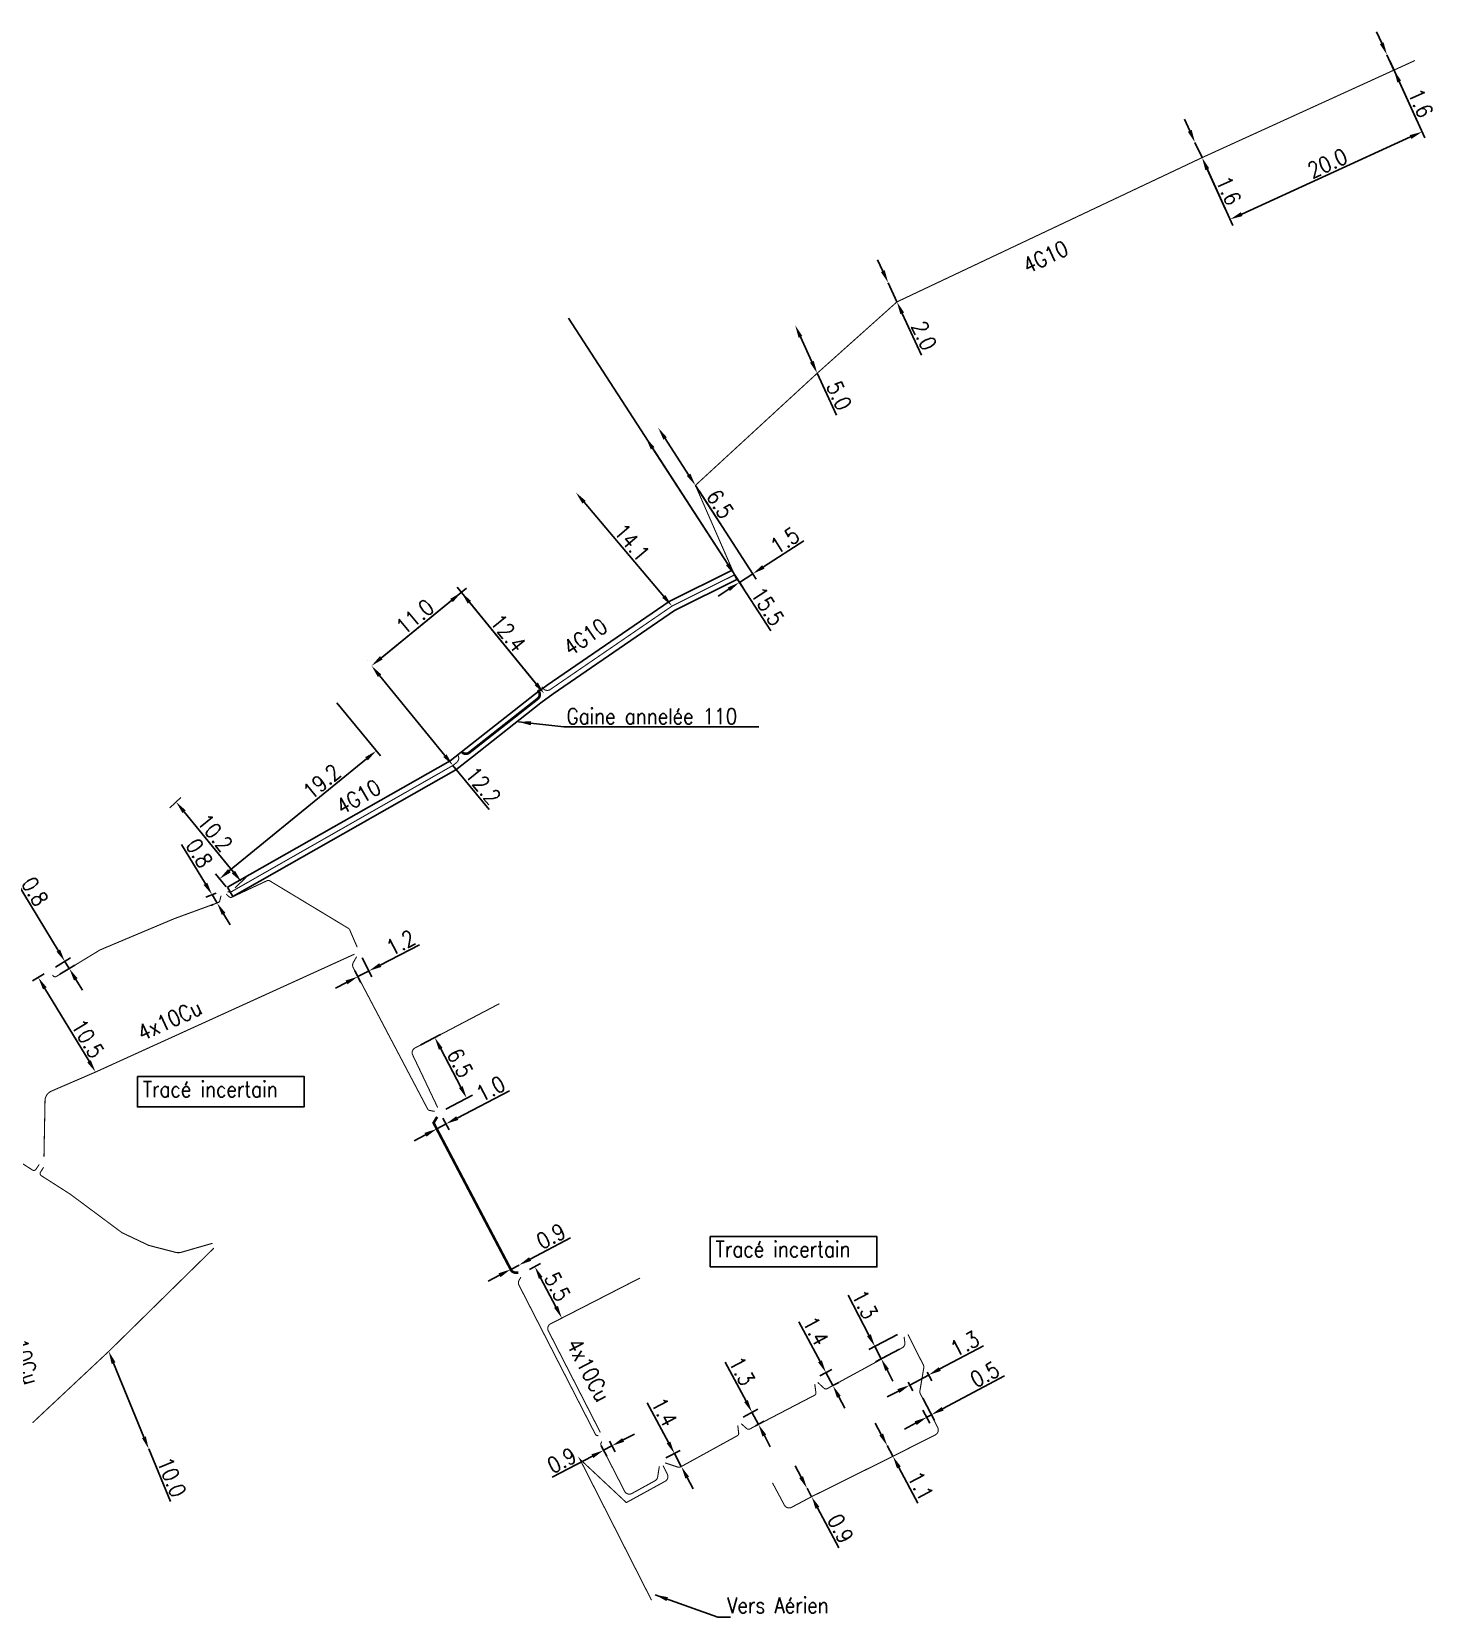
# Model space of a CAD drawing. Header units: millimetres. Extents: x 151012 to 151930, y 112069 to 113000.
# Drawn here: x 151676.7 to 151809.9, y 112312.1 to 112462.4 of the extents above; entities that cross this region are included whole.
import ezdxf

# ---------------------------------------------------------------- set-up
doc = ezdxf.new("R2010")
doc.units = ezdxf.units.MM
doc.header["$PDMODE"] = 34
doc.linetypes.add('E_ST_Cu', pattern=[2000, 1000, 1000])
doc.layers.get('Defpoints').update_dxf_attribs({"linetype": 'CONTINUOUS'})
doc.layers.add('E_100', color=3, linetype='CONTINUOUS')
doc.layers.add('E_400', color=7, linetype='CONTINUOUS')
doc.styles.get("Standard").update_dxf_attribs({"font": 'romans.shx', "width": 0.85})
doc.dimstyles.get("Standard").update_dxf_attribs({"dimtxt": 1.5, "dimasz": 1.2, "dimexe": 0.625, "dimexo": 0.625, "dimgap": 0.25, "dimtad": 1, "dimdec": 1, "dimzin": 0, "dimdsep": 46, "dimtxsty": 'Standard', "dimcen": -0.5, "dimadec": 0, "dimazin": 0, "dimtfac": 1, "dimtdec": 1, "dimtmove": 0, "dimatfit": 3, "dimfxl": 0, "dimtolj": 1, "dimtzin": 0, "dimarcsym": 0})

# ---------------------------------------------------------------- blocks, each defined once
blk = doc.blocks.new('*D23')
at = {"layer": 'Defpoints', "color": 0, "linetype": 'Continuous', "transparency": 16777216}
for p in [(151684.02, 112337.27), (151684.02, 112337.27), (151687.81, 112328.02)]:
    blk.add_point(p, dxfattribs=at)
at = {"layer": 'E_100', "color": 0, "linetype": 'Continuous', "lineweight": -2, "transparency": 16777216}
for p, q in [((151684.47, 112336.16), (151687.35, 112329.13)), ((151687.81, 112328.02), (151689.86, 112323.02))]:
    blk.add_line(p, q, dxfattribs=at)
at = {"layer": 'E_100', "color": 0, "linetype": 'Continuous', "transparency": 16777216}
for points in [[(151684.66, 112336.24), (151684.29, 112336.08), (151684.02, 112337.27)], [(151687.54, 112329.2), (151687.17, 112329.05), (151687.81, 112328.02)]]:
    blk.add_solid(points, dxfattribs=at)
at = {"layer": 'E_100', "color": 0, "linetype": 'Continuous', "transparency": 16777216, "insert": (151689.99, 112325.34), "char_height": 1.5, "attachment_point": 5, "rotation": 292.2836}
blk.add_mtext('\\A1;10.0', dxfattribs=at)
blk = doc.blocks.new('*D27')
at = {"layer": 'Defpoints', "color": 0, "linetype": 'Continuous', "transparency": 16777216}
for p in [(151678.43, 112373.39), (151680.28, 112373.57), (151678.85, 112372.7)]:
    blk.add_point(p, dxfattribs=at)
at = {"layer": 'E_100', "color": 0, "linetype": 'Continuous', "lineweight": -2, "transparency": 16777216}
for p, q in [((151679.24, 112375.28), (151675.34, 112381.71)), ((151678.97, 112373.71), (151680.4, 112374.58)), ((151679.38, 112373.03), (151680.81, 112373.89)), ((151680.28, 112373.57), (151679.86, 112374.25)), ((151680.9, 112372.54), (151681.52, 112371.52))]:
    blk.add_line(p, q, dxfattribs=at)
at = {"layer": 'E_100', "color": 0, "linetype": 'Continuous', "transparency": 16777216}
for points in [[(151679.41, 112375.38), (151679.07, 112375.18), (151679.86, 112374.25)], [(151681.07, 112372.65), (151680.73, 112372.44), (151680.28, 112373.57)]]:
    blk.add_solid(points, dxfattribs=at)
at = {"layer": 'E_100', "color": 0, "linetype": 'Continuous', "transparency": 16777216, "insert": (151677.02, 112380.88), "char_height": 1.5, "attachment_point": 5, "rotation": 301.2055}
blk.add_mtext('\\A1;0.8', dxfattribs=at)
blk = doc.blocks.new('*D28')
at = {"layer": 'Defpoints', "color": 0, "linetype": 'Continuous', "transparency": 16777216}
for p in [(151694.79, 112380.98), (151694.29, 112379.79), (151694.51, 112379.87)]:
    blk.add_point(p, dxfattribs=at)
at = {"layer": 'E_100', "color": 0, "linetype": 'Continuous', "lineweight": -2, "transparency": 16777216}
for p, q in [((151693.18, 112381.62), (151690.92, 112385.35)), ((151694.2, 112380.74), (151693.22, 112380.36)), ((151694.29, 112379.79), (151693.81, 112380.59)), ((151693.92, 112379.64), (151693.7, 112379.55)), ((151694.91, 112378.76), (151695.54, 112377.73))]:
    blk.add_line(p, q, dxfattribs=at)
at = {"layer": 'E_100', "color": 0, "linetype": 'Continuous', "transparency": 16777216}
for points in [[(151693.36, 112381.72), (151693.01, 112381.51), (151693.81, 112380.59)], [(151695.08, 112378.86), (151694.74, 112378.66), (151694.29, 112379.79)]]:
    blk.add_solid(points, dxfattribs=at)
at = {"layer": 'E_100', "color": 0, "linetype": 'Continuous', "transparency": 16777216, "insert": (151692.6, 112384.52), "char_height": 1.5, "attachment_point": 5, "rotation": 301.2055}
blk.add_mtext('\\A1;0.8', dxfattribs=at)
blk = doc.blocks.new('*D29')
at = {"layer": 'Defpoints', "color": 0, "linetype": 'Continuous', "transparency": 16777216}
for p in [(151678.43, 112373.39), (151682.77, 112363.76), (151682.77, 112363.76)]:
    blk.add_point(p, dxfattribs=at)
at = {"layer": 'E_100', "color": 0, "linetype": 'Continuous', "lineweight": -2, "transparency": 16777216}
for p, q in [((151677.9, 112373.06), (151676.8, 112372.4)), ((151677.96, 112371.7), (151682.15, 112364.78))]:
    blk.add_line(p, q, dxfattribs=at)
at = {"layer": 'E_100', "color": 0, "linetype": 'Continuous', "transparency": 16777216}
for points in [[(151678.13, 112371.8), (151677.79, 112371.6), (151677.34, 112372.73)], [(151682.32, 112364.89), (151681.98, 112364.68), (151682.77, 112363.76)]]:
    blk.add_solid(points, dxfattribs=at)
at = {"layer": 'E_100', "color": 0, "linetype": 'Continuous', "transparency": 16777216, "insert": (151682.02, 112366.93), "char_height": 1.5, "attachment_point": 5, "rotation": 301.2055}
blk.add_mtext('\\A1;10.5', dxfattribs=at)
blk = doc.blocks.new('*D30')
at = {"layer": 'Defpoints', "color": 0, "linetype": 'Continuous', "transparency": 16777216}
for p in [(151707.76, 112375.15), (151707.06, 112373.91), (151707.63, 112372.81)]:
    blk.add_point(p, dxfattribs=at)
at = {"layer": 'E_100', "color": 0, "linetype": 'Continuous', "lineweight": -2, "transparency": 16777216}
for p, q in [((151708.05, 112374.59), (151708.97, 112372.8)), ((151709.75, 112373.9), (151713.48, 112375.82)), ((151707.35, 112373.35), (151707.92, 112372.25)), ((151707.63, 112372.81), (151708.69, 112373.35)), ((151706.56, 112372.26), (151705.5, 112371.71))]:
    blk.add_line(p, q, dxfattribs=at)
at = {"layer": 'E_100', "color": 0, "linetype": 'Continuous', "transparency": 16777216}
for points in [[(151709.66, 112374.08), (151709.85, 112373.73), (151708.69, 112373.35)], [(151706.47, 112372.44), (151706.65, 112372.08), (151707.63, 112372.81)]]:
    blk.add_solid(points, dxfattribs=at)
at = {"layer": 'E_100', "color": 0, "linetype": 'Continuous', "transparency": 16777216, "insert": (151711.69, 112376.03), "char_height": 1.5, "attachment_point": 5, "rotation": 27.2629}
blk.add_mtext('\\A1;1.2', dxfattribs=at)
blk = doc.blocks.new('*D31')
at = {"layer": 'Defpoints', "color": 0, "linetype": 'Continuous', "transparency": 16777216}
for p in [(151714.93, 112367.03), (151713.04, 112366.04), (151715.41, 112359.94)]:
    blk.add_point(p, dxfattribs=at)
at = {"layer": 'E_100', "color": 0, "linetype": 'Continuous', "lineweight": -2, "transparency": 16777216}
for p, q in [((151713.6, 112366.33), (151715.48, 112367.32)), ((151717.39, 112362.34), (151715.49, 112365.96)), ((151715.96, 112360.23), (151718.5, 112361.57))]:
    blk.add_line(p, q, dxfattribs=at)
at = {"layer": 'E_100', "color": 0, "linetype": 'Continuous', "transparency": 16777216}
for points in [[(151715.66, 112366.06), (151715.31, 112365.87), (151714.93, 112367.03)], [(151717.57, 112362.43), (151717.22, 112362.25), (151717.95, 112361.28)]]:
    blk.add_solid(points, dxfattribs=at)
at = {"layer": 'E_100', "color": 0, "linetype": 'Continuous', "transparency": 16777216, "insert": (151717.32, 112364.62), "char_height": 1.5, "attachment_point": 5, "rotation": 297.7475}
blk.add_mtext('\\A1;6.5', dxfattribs=at)
blk = doc.blocks.new('*D32')
at = {"layer": 'Defpoints', "color": 0, "linetype": 'Continuous', "transparency": 16777216}
for p in [(151714.52, 112359.49), (151715.41, 112359.94), (151715.11, 112358.37)]:
    blk.add_point(p, dxfattribs=at)
at = {"layer": 'E_100', "color": 0, "linetype": 'Continuous', "lineweight": -2, "transparency": 16777216}
for p, q in [((151717.05, 112359.39), (151722, 112361.99)), ((151714.81, 112358.94), (151715.4, 112357.82)), ((151715.11, 112358.37), (151715.99, 112358.84)), ((151715.7, 112359.39), (151716.28, 112358.28)), ((151714.05, 112357.81), (151712.98, 112357.25))]:
    blk.add_line(p, q, dxfattribs=at)
at = {"layer": 'E_100', "color": 0, "linetype": 'Continuous', "transparency": 16777216}
for points in [[(151716.96, 112359.57), (151717.15, 112359.22), (151715.99, 112358.84)], [(151713.95, 112357.99), (151714.14, 112357.63), (151715.11, 112358.37)]]:
    blk.add_solid(points, dxfattribs=at)
at = {"layer": 'E_100', "color": 0, "linetype": 'Continuous', "transparency": 16777216, "insert": (151720.21, 112362.18), "char_height": 1.5, "attachment_point": 5, "rotation": 27.7475}
blk.add_mtext('\\A1;1.0', dxfattribs=at)
blk = doc.blocks.new('*D33')
at = {"layer": 'Defpoints', "color": 0, "linetype": 'Continuous', "transparency": 16777216}
for p in [(151722.12, 112345.05), (151722.91, 112345.46), (151722.91, 112345.46)]:
    blk.add_point(p, dxfattribs=at)
at = {"layer": 'E_100', "color": 0, "linetype": 'Continuous', "lineweight": -2, "transparency": 16777216}
for p, q in [((151723.97, 112346.02), (151727.78, 112348.03)), ((151721.05, 112344.49), (151719.99, 112343.93)), ((151722.12, 112345.05), (151722.91, 112345.46))]:
    blk.add_line(p, q, dxfattribs=at)
at = {"layer": 'E_100', "color": 0, "linetype": 'Continuous', "transparency": 16777216}
for points in [[(151723.87, 112346.2), (151724.06, 112345.85), (151722.91, 112345.46)], [(151720.96, 112344.67), (151721.15, 112344.31), (151722.12, 112345.05)]]:
    blk.add_solid(points, dxfattribs=at)
at = {"layer": 'E_100', "color": 0, "linetype": 'Continuous', "transparency": 16777216, "insert": (151725.94, 112348.19), "char_height": 1.5, "attachment_point": 5, "rotation": 27.7475}
blk.add_mtext('\\A1;0.9', dxfattribs=at)
blk = doc.blocks.new('*D34')
at = {"layer": 'Defpoints', "color": 0, "linetype": 'Continuous', "transparency": 16777216}
for p in [(151723.34, 112344.74), (151726.97, 112340.43), (151726.97, 112340.43)]:
    blk.add_point(p, dxfattribs=at)
at = {"layer": 'E_100', "color": 0, "linetype": 'Continuous', "lineweight": -2, "transparency": 16777216}
for p, q in [((151723.89, 112345.03), (151724.96, 112345.59)), ((151724.96, 112344.24), (151726.41, 112341.49))]:
    blk.add_line(p, q, dxfattribs=at)
at = {"layer": 'E_100', "color": 0, "linetype": 'Continuous', "transparency": 16777216}
for points in [[(151725.14, 112344.33), (151724.79, 112344.15), (151724.41, 112345.3)], [(151726.59, 112341.59), (151726.23, 112341.4), (151726.97, 112340.43)]]:
    blk.add_solid(points, dxfattribs=at)
at = {"layer": 'E_100', "color": 0, "linetype": 'Continuous', "transparency": 16777216, "insert": (151726.54, 112343.4), "char_height": 1.5, "attachment_point": 5, "rotation": 297.7475}
blk.add_mtext('\\A1;5.5', dxfattribs=at)
blk = doc.blocks.new('*D35')
at = {"layer": 'Defpoints', "color": 0, "linetype": 'Continuous', "transparency": 16777216}
for p in [(151736.29, 112326.86), (151738.29, 112326.35), (151738.29, 112326.35)]:
    blk.add_point(p, dxfattribs=at)
at = {"layer": 'E_100', "color": 0, "linetype": 'Continuous', "lineweight": -2, "transparency": 16777216}
for p, q in [((151737.07, 112328.64), (151735.07, 112332.39)), ((151736.84, 112327.16), (151738.19, 112327.87)), ((151738.29, 112326.35), (151737.64, 112327.58)), ((151738.85, 112325.3), (151739.42, 112324.24))]:
    blk.add_line(p, q, dxfattribs=at)
at = {"layer": 'E_100', "color": 0, "linetype": 'Continuous', "transparency": 16777216}
for points in [[(151737.25, 112328.73), (151736.9, 112328.55), (151737.64, 112327.58)], [(151739.03, 112325.39), (151738.68, 112325.2), (151738.29, 112326.35)]]:
    blk.add_solid(points, dxfattribs=at)
at = {"layer": 'E_100', "color": 0, "linetype": 'Continuous', "transparency": 16777216, "insert": (151736.67, 112331.52), "char_height": 1.5, "attachment_point": 5, "rotation": 298.0489}
blk.add_mtext('\\A1;1.4', dxfattribs=at)
blk = doc.blocks.new('*D36')
at = {"layer": 'Defpoints', "color": 0, "linetype": 'Continuous', "transparency": 16777216}
for p in [(151743.58, 112330.75), (151744.78, 112329.91), (151745.6, 112330.35)]:
    blk.add_point(p, dxfattribs=at)
at = {"layer": 'E_100', "color": 0, "linetype": 'Continuous', "lineweight": -2, "transparency": 16777216}
for p, q in [((151744.43, 112332.56), (151742.46, 112336.25)), ((151744.14, 112331.04), (151745.54, 112331.79)), ((151745.6, 112330.35), (151744.99, 112331.5)), ((151745.33, 112330.2), (151746.16, 112330.64)), ((151746.17, 112329.29), (151746.73, 112328.23))]:
    blk.add_line(p, q, dxfattribs=at)
at = {"layer": 'E_100', "color": 0, "linetype": 'Continuous', "transparency": 16777216}
for points in [[(151744.6, 112332.65), (151744.25, 112332.46), (151744.99, 112331.5)], [(151746.34, 112329.38), (151745.99, 112329.19), (151745.6, 112330.35)]]:
    blk.add_solid(points, dxfattribs=at)
at = {"layer": 'E_100', "color": 0, "linetype": 'Continuous', "transparency": 16777216, "insert": (151744.04, 112335.41), "char_height": 1.5, "attachment_point": 5, "rotation": 298.0489}
blk.add_mtext('\\A1;1.3', dxfattribs=at)
blk = doc.blocks.new('*D37')
at = {"layer": 'Defpoints', "color": 0, "linetype": 'Continuous', "transparency": 16777216}
for p in [(151750.87, 112334.66), (151752.66, 112334.02), (151752.11, 112333.73)]:
    blk.add_point(p, dxfattribs=at)
at = {"layer": 'E_100', "color": 0, "linetype": 'Continuous', "lineweight": -2, "transparency": 16777216}
for p, q in [((151751.44, 112336.32), (151749.44, 112340.07)), ((151751.42, 112334.95), (151752.55, 112335.56)), ((151752.66, 112334.02), (151752, 112335.26)), ((151752.66, 112334.02), (151753.21, 112334.32)), ((151753.23, 112332.96), (151753.79, 112331.9))]:
    blk.add_line(p, q, dxfattribs=at)
at = {"layer": 'E_100', "color": 0, "linetype": 'Continuous', "transparency": 16777216}
for points in [[(151751.61, 112336.42), (151751.26, 112336.23), (151752, 112335.26)], [(151753.4, 112333.06), (151753.05, 112332.87), (151752.66, 112334.02)]]:
    blk.add_solid(points, dxfattribs=at)
at = {"layer": 'E_100', "color": 0, "linetype": 'Continuous', "transparency": 16777216, "insert": (151751.04, 112339.2), "char_height": 1.5, "attachment_point": 5, "rotation": 298.0489}
blk.add_mtext('\\A1;1.4', dxfattribs=at)
blk = doc.blocks.new('*D38')
at = {"layer": 'Defpoints', "color": 0, "linetype": 'Continuous', "transparency": 16777216}
for p in [(151759.34, 112339.14), (151759.52, 112337.76), (151757.24, 112336.57)]:
    blk.add_point(p, dxfattribs=at)
at = {"layer": 'E_100', "color": 0, "linetype": 'Continuous', "lineweight": -2, "transparency": 16777216}
for p, q in [((151756.08, 112338.8), (151754.11, 112342.59)), ((151758.79, 112338.86), (151756.08, 112337.44)), ((151757.24, 112336.57), (151756.64, 112337.73)), ((151758.97, 112337.47), (151756.69, 112336.28)), ((151757.8, 112335.51), (151758.35, 112334.45))]:
    blk.add_line(p, q, dxfattribs=at)
at = {"layer": 'E_100', "color": 0, "linetype": 'Continuous', "transparency": 16777216}
for points in [[(151756.26, 112338.89), (151755.9, 112338.71), (151756.64, 112337.73)], [(151757.97, 112335.6), (151757.62, 112335.42), (151757.24, 112336.57)]]:
    blk.add_solid(points, dxfattribs=at)
at = {"layer": 'E_100', "color": 0, "linetype": 'Continuous', "transparency": 16777216, "insert": (151755.68, 112341.72), "char_height": 1.5, "attachment_point": 5, "rotation": 297.5383}
blk.add_mtext('\\A1;1.3', dxfattribs=at)
blk = doc.blocks.new('*D39')
at = {"layer": 'Defpoints', "color": 0, "linetype": 'Continuous', "transparency": 16777216}
for p in [(151750.21, 112324.29), (151750.64, 112323.49), (151750.64, 112323.49)]:
    blk.add_point(p, dxfattribs=at)
at = {"layer": 'E_100', "color": 0, "linetype": 'Continuous', "lineweight": -2, "transparency": 16777216}
for p, q in [((151749.65, 112325.35), (151749.09, 112326.41)), ((151750.21, 112324.29), (151750.64, 112323.49)), ((151751.2, 112322.44), (151753.23, 112318.63))]:
    blk.add_line(p, q, dxfattribs=at)
at = {"layer": 'E_100', "color": 0, "linetype": 'Continuous', "transparency": 16777216}
for points in [[(151749.83, 112325.44), (151749.47, 112325.25), (151750.21, 112324.29)], [(151751.38, 112322.53), (151751.02, 112322.34), (151750.64, 112323.49)]]:
    blk.add_solid(points, dxfattribs=at)
at = {"layer": 'E_100', "color": 0, "linetype": 'Continuous', "transparency": 16777216, "insert": (151753.38, 112320.47), "char_height": 1.5, "attachment_point": 5, "rotation": 298.0489}
blk.add_mtext('\\A1;0.9', dxfattribs=at)
blk = doc.blocks.new('*D40')
at = {"layer": 'Defpoints', "color": 0, "linetype": 'Continuous', "transparency": 16777216}
for p in [(151757.81, 112328.33), (151758.35, 112327.32), (151758.35, 112327.32)]:
    blk.add_point(p, dxfattribs=at)
at = {"layer": 'E_100', "color": 0, "linetype": 'Continuous', "lineweight": -2, "transparency": 16777216}
for p, q in [((151757.25, 112329.39), (151756.68, 112330.45)), ((151757.81, 112328.33), (151758.35, 112327.32)), ((151758.91, 112326.26), (151760.71, 112322.89))]:
    blk.add_line(p, q, dxfattribs=at)
at = {"layer": 'E_100', "color": 0, "linetype": 'Continuous', "transparency": 16777216}
for points in [[(151757.42, 112329.49), (151757.07, 112329.3), (151757.81, 112328.33)], [(151759.09, 112326.36), (151758.74, 112326.17), (151758.35, 112327.32)]]:
    blk.add_solid(points, dxfattribs=at)
at = {"layer": 'E_100', "color": 0, "linetype": 'Continuous', "transparency": 16777216, "insert": (151760.98, 112324.51), "char_height": 1.5, "attachment_point": 5, "rotation": 298.0489}
blk.add_mtext('\\A1;1.1', dxfattribs=at)
blk = doc.blocks.new('*D41')
at = {"layer": 'Defpoints', "color": 0, "linetype": 'Continuous', "transparency": 16777216}
for p in [(151761.3, 112335.84), (151759.5, 112334.9), (151761.73, 112335.03)]:
    blk.add_point(p, dxfattribs=at)
at = {"layer": 'E_100', "color": 0, "linetype": 'Continuous', "lineweight": -2, "transparency": 16777216}
for p, q in [((151762.79, 112335.6), (151766.94, 112337.81)), ((151759.79, 112334.35), (151760.23, 112333.52)), ((151759.94, 112334.07), (151761.73, 112335.03)), ((151761.6, 112335.29), (151762.03, 112334.48)), ((151758.88, 112333.51), (151757.82, 112332.95))]:
    blk.add_line(p, q, dxfattribs=at)
at = {"layer": 'E_100', "color": 0, "linetype": 'Continuous', "transparency": 16777216}
for points in [[(151762.7, 112335.77), (151762.89, 112335.42), (151761.73, 112335.03)], [(151758.78, 112333.69), (151758.97, 112333.33), (151759.94, 112334.07)]]:
    blk.add_solid(points, dxfattribs=at)
at = {"layer": 'E_100', "color": 0, "linetype": 'Continuous', "transparency": 16777216, "insert": (151765.15, 112337.99), "char_height": 1.5, "attachment_point": 5, "rotation": 28.0489}
blk.add_mtext('\\A1;1.3', dxfattribs=at)
blk = doc.blocks.new('*D42')
at = {"layer": 'Defpoints', "color": 0, "linetype": 'Continuous', "transparency": 16777216}
for p in [(151760.88, 112333.37), (151760.91, 112332.25), (151762, 112331.26)]:
    blk.add_point(p, dxfattribs=at)
at = {"layer": 'E_100', "color": 0, "linetype": 'Continuous', "lineweight": -2, "transparency": 16777216}
for p, q in [((151763.06, 112331.82), (151768.93, 112334.95)), ((151761.17, 112332.82), (151762.3, 112330.71)), ((151761.2, 112331.7), (151761.86, 112330.47)), ((151761.56, 112331.02), (151762, 112331.26)), ((151760.5, 112330.46), (151759.44, 112329.9))]:
    blk.add_line(p, q, dxfattribs=at)
at = {"layer": 'E_100', "color": 0, "linetype": 'Continuous', "transparency": 16777216}
for points in [[(151760.41, 112330.64), (151760.6, 112330.28), (151761.56, 112331.02)], [(151762.97, 112332), (151763.16, 112331.65), (151762, 112331.26)]]:
    blk.add_solid(points, dxfattribs=at)
at = {"layer": 'E_100', "color": 0, "linetype": 'Continuous', "transparency": 16777216, "insert": (151767.06, 112335.09), "char_height": 1.5, "attachment_point": 5, "rotation": 28.0489}
blk.add_mtext('\\A1;0.5', dxfattribs=at)
blk = doc.blocks.new('*D43')
at = {"layer": 'Defpoints', "color": 0, "linetype": 'Continuous', "transparency": 16777216}
for p in [(151730.41, 112328.88), (151731.2, 112329.29), (151731.72, 112328.31)]:
    blk.add_point(p, dxfattribs=at)
at = {"layer": 'E_100', "color": 0, "linetype": 'Continuous', "lineweight": -2, "transparency": 16777216}
for p, q in [((151732.78, 112328.87), (151733.84, 112329.42)), ((151730.7, 112328.32), (151731.22, 112327.34)), ((151731.72, 112328.31), (151730.93, 112327.89)), ((151731.49, 112328.74), (151732.01, 112327.75)), ((151729.86, 112327.33), (151726.05, 112325.33))]:
    blk.add_line(p, q, dxfattribs=at)
at = {"layer": 'E_100', "color": 0, "linetype": 'Continuous', "transparency": 16777216}
for points in [[(151729.77, 112327.51), (151729.96, 112327.16), (151730.93, 112327.89)], [(151732.69, 112329.04), (151732.87, 112328.69), (151731.72, 112328.31)]]:
    blk.add_solid(points, dxfattribs=at)
at = {"layer": 'E_100', "color": 0, "linetype": 'Continuous', "transparency": 16777216, "insert": (151726.96, 112326.93), "char_height": 1.5, "attachment_point": 5, "rotation": 27.7475}
blk.add_mtext('\\A1;0.9', dxfattribs=at)
blk = doc.blocks.new('*D76')
at = {"layer": 'Defpoints', "color": 0, "linetype": 'Continuous', "transparency": 16777216}
for p in [(151689.35, 112388.38), (151690.4, 112389.38), (151695.54, 112380.81)]:
    blk.add_point(p, dxfattribs=at)
at = {"layer": 'E_400', "color": 0, "linetype": 'Continuous', "lineweight": -2, "transparency": 16777216}
for p, q in [((151689.8, 112388.81), (151690.86, 112389.8)), ((151695.84, 112382.73), (151691.16, 112388.45)), ((151696, 112381.24), (151697.06, 112382.23))]:
    blk.add_line(p, q, dxfattribs=at)
at = {"layer": 'E_400', "color": 0, "linetype": 'Continuous', "transparency": 16777216}
for points in [[(151691.32, 112388.57), (151691.01, 112388.32), (151690.4, 112389.38)], [(151695.99, 112382.85), (151695.68, 112382.6), (151696.6, 112381.8)]]:
    blk.add_solid(points, dxfattribs=at)
at = {"layer": 'E_400', "color": 0, "linetype": 'Continuous', "transparency": 16777216, "insert": (151694.09, 112386.44), "char_height": 1.5, "attachment_point": 5, "rotation": 309.2612}
blk.add_mtext('\\A1;10.2', dxfattribs=at)
blk = doc.blocks.new('*D77')
at = {"layer": 'Defpoints', "color": 0, "linetype": 'Continuous', "transparency": 16777216}
for p in [(151708.93, 112402.29), (151708.93, 112402.29), (151716.65, 112392.84)]:
    blk.add_point(p, dxfattribs=at)
at = {"layer": 'E_100', "color": 0, "linetype": 'Continuous', "lineweight": -2, "transparency": 16777216}
for p, q in [((151709.69, 112401.36), (151715.89, 112393.77)), ((151716.65, 112392.84), (151720.07, 112388.66))]:
    blk.add_line(p, q, dxfattribs=at)
at = {"layer": 'E_100', "color": 0, "linetype": 'Continuous', "transparency": 16777216}
for points in [[(151709.84, 112401.48), (151709.53, 112401.23), (151708.93, 112402.29)], [(151716.04, 112393.89), (151715.73, 112393.64), (151716.65, 112392.84)]]:
    blk.add_solid(points, dxfattribs=at)
at = {"layer": 'E_100', "color": 0, "linetype": 'Continuous', "transparency": 16777216, "insert": (151719.51, 112390.92), "char_height": 1.5, "attachment_point": 5, "rotation": 309.2612}
blk.add_mtext('\\A1;12.2', dxfattribs=at)
blk = doc.blocks.new('*D78')
at = {"layer": 'Defpoints', "color": 0, "linetype": 'Continuous', "transparency": 16777216}
for p in [(151708.93, 112402.29), (151708.93, 112402.29), (151725.29, 112399.65)]:
    blk.add_point(p, dxfattribs=at)
at = {"layer": 'E_100', "color": 0, "linetype": 'Continuous', "lineweight": -2, "transparency": 16777216}
for p, q in [((151724.89, 112400.13), (151717.05, 112409.73)), ((151716.51, 112408.49), (151709.86, 112403.04)), ((151708.53, 112402.77), (151708.53, 112402.77))]:
    blk.add_line(p, q, dxfattribs=at)
at = {"layer": 'E_100', "color": 0, "linetype": 'Continuous', "transparency": 16777216}
for points in [[(151716.39, 112408.64), (151716.64, 112408.33), (151717.44, 112409.25)], [(151709.73, 112403.2), (151709.98, 112402.89), (151708.93, 112402.29)]]:
    blk.add_solid(points, dxfattribs=at)
at = {"layer": 'E_100', "color": 0, "linetype": 'Continuous', "transparency": 16777216, "insert": (151713.04, 112406.94), "char_height": 1.5, "attachment_point": 5, "rotation": 39.2612}
blk.add_mtext('\\A1;11.0', dxfattribs=at)
blk = doc.blocks.new('*D79')
at = {"layer": 'Defpoints', "color": 0, "linetype": 'Continuous', "transparency": 16777216}
for p in [(151717.44, 112409.25), (151708.93, 112402.29), (151725.29, 112399.65)]:
    blk.add_point(p, dxfattribs=at)
at = {"layer": 'E_100', "color": 0, "linetype": 'Continuous', "lineweight": -2, "transparency": 16777216}
for p, q in [((151709.41, 112402.68), (151717.93, 112409.64)), ((151724.53, 112400.57), (151718.2, 112408.32))]:
    blk.add_line(p, q, dxfattribs=at)
at = {"layer": 'E_100', "color": 0, "linetype": 'Continuous', "transparency": 16777216}
for points in [[(151718.36, 112408.44), (151718.05, 112408.19), (151717.44, 112409.25)], [(151724.69, 112400.7), (151724.38, 112400.45), (151725.29, 112399.65)]]:
    blk.add_solid(points, dxfattribs=at)
at = {"layer": 'E_100', "color": 0, "linetype": 'Continuous', "transparency": 16777216, "insert": (151721.88, 112405.4), "char_height": 1.5, "attachment_point": 5, "rotation": 309.2612}
blk.add_mtext('\\A1;12.4', dxfattribs=at)
blk = doc.blocks.new('*D80')
at = {"layer": 'Defpoints', "color": 0, "linetype": 'Continuous', "transparency": 16777216}
for p in [(151728.3, 112418.72), (151728.3, 112418.72), (151737.41, 112407.95)]:
    blk.add_point(p, dxfattribs=at)
at = {"layer": 'E_100', "color": 0, "linetype": 'Continuous', "lineweight": -2, "transparency": 16777216}
blk.add_line((151736.63, 112408.87), (151729.07, 112417.8), dxfattribs=at)
at = {"layer": 'E_100', "color": 0, "linetype": 'Continuous', "transparency": 16777216}
for points in [[(151729.23, 112417.93), (151728.92, 112417.67), (151728.3, 112418.72)], [(151736.78, 112409), (151736.48, 112408.74), (151737.41, 112407.95)]]:
    blk.add_solid(points, dxfattribs=at)
at = {"layer": 'E_100', "color": 0, "linetype": 'Continuous', "transparency": 16777216, "insert": (151733.62, 112413.98), "char_height": 1.5, "attachment_point": 5, "rotation": 310.238}
blk.add_mtext('\\A1;14.1', dxfattribs=at)
blk = doc.blocks.new('*D81')
at = {"layer": 'Defpoints', "color": 0, "linetype": 'Continuous', "transparency": 16777216}
for p in [(151749.09, 112434.57), (151749.09, 112434.57), (151751.17, 112430.03)]:
    blk.add_point(p, dxfattribs=at)
at = {"layer": 'E_100', "color": 0, "linetype": 'Continuous', "lineweight": -2, "transparency": 16777216}
for p, q in [((151749.59, 112433.48), (151750.67, 112431.12)), ((151751.17, 112430.03), (151753, 112426.05))]:
    blk.add_line(p, q, dxfattribs=at)
at = {"layer": 'E_100', "color": 0, "linetype": 'Continuous', "transparency": 16777216}
for points in [[(151749.77, 112433.56), (151749.41, 112433.39), (151749.09, 112434.57)], [(151750.85, 112431.2), (151750.49, 112431.03), (151751.17, 112430.03)]]:
    blk.add_solid(points, dxfattribs=at)
at = {"layer": 'E_100', "color": 0, "linetype": 'Continuous', "transparency": 16777216, "insert": (151753.25, 112427.91), "char_height": 1.5, "attachment_point": 5, "rotation": 294.6909}
blk.add_mtext('\\A1;5.0', dxfattribs=at)
blk = doc.blocks.new('*D82')
at = {"layer": 'Defpoints', "color": 0, "linetype": 'Continuous', "transparency": 16777216}
for p in [(151757.9, 112438.62), (151757.9, 112438.62), (151758.73, 112436.8)]:
    blk.add_point(p, dxfattribs=at)
at = {"layer": 'E_100', "color": 0, "linetype": 'Continuous', "lineweight": -2, "transparency": 16777216}
for p, q in [((151757.4, 112439.71), (151756.89, 112440.8)), ((151757.9, 112438.62), (151758.73, 112436.8)), ((151759.23, 112435.71), (151761.06, 112431.74))]:
    blk.add_line(p, q, dxfattribs=at)
at = {"layer": 'E_100', "color": 0, "linetype": 'Continuous', "transparency": 16777216}
for points in [[(151757.58, 112439.79), (151757.21, 112439.63), (151757.9, 112438.62)], [(151759.41, 112435.8), (151759.05, 112435.63), (151758.73, 112436.8)]]:
    blk.add_solid(points, dxfattribs=at)
at = {"layer": 'E_100', "color": 0, "linetype": 'Continuous', "transparency": 16777216, "insert": (151761.31, 112433.6), "char_height": 1.5, "attachment_point": 5, "rotation": 294.6909}
blk.add_mtext('\\A1;2.0', dxfattribs=at)
blk = doc.blocks.new('*D83')
at = {"layer": 'Defpoints', "color": 0, "linetype": 'Continuous', "transparency": 16777216}
for p in [(151734.92, 112423.93), (151734.92, 112423.93), (151743.34, 112410.91)]:
    blk.add_point(p, dxfattribs=at)
at = {"layer": 'E_400', "color": 0, "linetype": 'Continuous', "lineweight": -2, "transparency": 16777216}
for p, q in [((151735.57, 112422.92), (151742.69, 112411.92)), ((151743.34, 112410.91), (151746.77, 112405.61))]:
    blk.add_line(p, q, dxfattribs=at)
at = {"layer": 'E_400', "color": 0, "linetype": 'Continuous', "transparency": 16777216}
for points in [[(151735.74, 112423.03), (151735.4, 112422.81), (151734.92, 112423.93)], [(151742.85, 112412.03), (151742.52, 112411.81), (151743.34, 112410.91)]]:
    blk.add_solid(points, dxfattribs=at)
at = {"layer": 'E_400', "color": 0, "linetype": 'Continuous', "transparency": 16777216, "insert": (151746.47, 112407.92), "char_height": 1.5, "attachment_point": 5, "rotation": 302.9073}
blk.add_mtext('\\A1;15.5', dxfattribs=at)
blk = doc.blocks.new('*D84')
at = {"layer": 'Defpoints', "color": 0, "linetype": 'Continuous', "transparency": 16777216}
for p in [(151727.25, 112435.78), (151739.63, 112419.4), (151743.8, 112410.2)]:
    blk.add_point(p, dxfattribs=at)
at = {"layer": 'E_100', "color": 0, "linetype": 'Continuous', "lineweight": -2, "transparency": 16777216}
for p, q in [((151727.59, 112435.25), (151744.14, 112409.67)), ((151739.97, 112418.88), (151745.4, 112410.49)), ((151746.07, 112411.66), (151749.9, 112414.14)), ((151743.8, 112410.2), (151745.06, 112411.01)), ((151742.8, 112409.54), (151741.79, 112408.89))]:
    blk.add_line(p, q, dxfattribs=at)
at = {"layer": 'E_100', "color": 0, "linetype": 'Continuous', "transparency": 16777216}
for points in [[(151745.96, 112411.83), (151746.18, 112411.5), (151745.06, 112411.01)], [(151742.69, 112409.71), (151742.9, 112409.38), (151743.8, 112410.2)]]:
    blk.add_solid(points, dxfattribs=at)
at = {"layer": 'E_100', "color": 0, "linetype": 'Continuous', "transparency": 16777216, "insert": (151748.1, 112414.17), "char_height": 1.5, "attachment_point": 5, "rotation": 32.9073}
blk.add_mtext('\\A1;1.5', dxfattribs=at)
blk = doc.blocks.new('*D85')
at = {"layer": 'Defpoints', "color": 0, "linetype": 'Continuous', "transparency": 16777216}
for p in [(151736.1, 112424.86), (151736.1, 112424.86), (151739.63, 112419.4)]:
    blk.add_point(p, dxfattribs=at)
at = {"layer": 'E_100', "color": 0, "linetype": 'Continuous', "lineweight": -2, "transparency": 16777216}
for p, q in [((151736.75, 112423.85), (151738.98, 112420.41)), ((151739.63, 112419.4), (151741.98, 112415.78))]:
    blk.add_line(p, q, dxfattribs=at)
at = {"layer": 'E_100', "color": 0, "linetype": 'Continuous', "transparency": 16777216}
for points in [[(151736.92, 112423.96), (151736.59, 112423.74), (151736.1, 112424.86)], [(151739.15, 112420.52), (151738.81, 112420.3), (151739.63, 112419.4)]]:
    blk.add_solid(points, dxfattribs=at)
at = {"layer": 'E_100', "color": 0, "linetype": 'Continuous', "transparency": 16777216, "insert": (151741.97, 112417.63), "char_height": 1.5, "attachment_point": 5, "rotation": 302.9073}
blk.add_mtext('\\A1;6.5', dxfattribs=at)
blk = doc.blocks.new('*D86')
at = {"layer": 'Defpoints', "color": 0, "linetype": 'Continuous', "transparency": 16777216}
for p in [(151805.18, 112460.24), (151808.51, 112452.93), (151787.65, 112450.48)]:
    blk.add_point(p, dxfattribs=at)
at = {"layer": 'E_100', "color": 0, "linetype": 'Continuous', "lineweight": -2, "transparency": 16777216}
for p, q in [((151805.44, 112459.67), (151808.77, 112452.37)), ((151791.41, 112445.13), (151807.42, 112452.44)), ((151787.91, 112449.91), (151790.58, 112444.06))]:
    blk.add_line(p, q, dxfattribs=at)
at = {"layer": 'E_100', "color": 0, "linetype": 'Continuous', "transparency": 16777216}
for points in [[(151807.34, 112452.62), (151807.5, 112452.25), (151808.51, 112452.93)], [(151791.33, 112445.31), (151791.49, 112444.94), (151790.32, 112444.63)]]:
    blk.add_solid(points, dxfattribs=at)
at = {"layer": 'E_100', "color": 0, "linetype": 'Continuous', "transparency": 16777216, "insert": (151799.54, 112449.94), "char_height": 1.5, "attachment_point": 5, "rotation": 24.5406}
blk.add_mtext('\\A1;20.0', dxfattribs=at)
blk = doc.blocks.new('*D87')
at = {"layer": 'Defpoints', "color": 0, "linetype": 'Continuous', "transparency": 16777216}
for p in [(151786.98, 112451.93), (151786.98, 112451.93), (151787.65, 112450.48)]:
    blk.add_point(p, dxfattribs=at)
at = {"layer": 'E_100', "color": 0, "linetype": 'Continuous', "lineweight": -2, "transparency": 16777216}
for p, q in [((151786.48, 112453.02), (151785.99, 112454.12)), ((151786.98, 112451.93), (151787.65, 112450.48)), ((151788.15, 112449.39), (151789.89, 112445.57))]:
    blk.add_line(p, q, dxfattribs=at)
at = {"layer": 'E_100', "color": 0, "linetype": 'Continuous', "transparency": 16777216}
for points in [[(151786.67, 112453.11), (151786.3, 112452.94), (151786.98, 112451.93)], [(151788.33, 112449.47), (151787.96, 112449.3), (151787.65, 112450.48)]]:
    blk.add_solid(points, dxfattribs=at)
at = {"layer": 'E_100', "color": 0, "linetype": 'Continuous', "transparency": 16777216, "insert": (151790.17, 112447.35), "char_height": 1.5, "attachment_point": 5, "rotation": 294.5406}
blk.add_mtext('\\A1;1.6', dxfattribs=at)
blk = doc.blocks.new('*D88')
at = {"layer": 'Defpoints', "color": 0, "linetype": 'Continuous', "transparency": 16777216}
for p in [(151805.18, 112460.24), (151805.18, 112460.24), (151805.84, 112458.78)]:
    blk.add_point(p, dxfattribs=at)
at = {"layer": 'E_100', "color": 0, "linetype": 'Continuous', "lineweight": -2, "transparency": 16777216}
for p, q in [((151804.68, 112461.33), (151804.18, 112462.42)), ((151805.18, 112460.24), (151805.84, 112458.78)), ((151806.34, 112457.69), (151808.08, 112453.88))]:
    blk.add_line(p, q, dxfattribs=at)
at = {"layer": 'E_100', "color": 0, "linetype": 'Continuous', "transparency": 16777216}
for points in [[(151804.86, 112461.41), (151804.5, 112461.25), (151805.18, 112460.24)], [(151806.52, 112457.78), (151806.16, 112457.61), (151805.84, 112458.78)]]:
    blk.add_solid(points, dxfattribs=at)
at = {"layer": 'E_100', "color": 0, "linetype": 'Continuous', "transparency": 16777216, "insert": (151808.37, 112455.66), "char_height": 1.5, "attachment_point": 5, "rotation": 294.5406}
blk.add_mtext('\\A1;1.6', dxfattribs=at)
blk = doc.blocks.new('*D89')
at = {"layer": 'Defpoints', "color": 0, "linetype": 'Continuous', "transparency": 16777216}
for p in [(151705.24, 112399.27), (151709.37, 112394.22), (151695.54, 112380.84)]:
    blk.add_point(p, dxfattribs=at)
at = {"layer": 'E_400', "color": 0, "linetype": 'Continuous', "lineweight": -2, "transparency": 16777216}
for p, q in [((151705.64, 112398.79), (151709.77, 112393.74)), ((151695.45, 112382.84), (151708.44, 112393.46)), ((151695.14, 112381.33), (151694.13, 112382.57))]:
    blk.add_line(p, q, dxfattribs=at)
at = {"layer": 'E_400', "color": 0, "linetype": 'Continuous', "transparency": 16777216}
for points in [[(151708.32, 112393.62), (151708.57, 112393.31), (151709.37, 112394.22)], [(151695.32, 112383), (151695.58, 112382.69), (151694.52, 112382.08)]]:
    blk.add_solid(points, dxfattribs=at)
at = {"layer": 'E_400', "color": 0, "linetype": 'Continuous', "transparency": 16777216, "insert": (151704.21, 112391.3), "char_height": 1.5, "attachment_point": 5, "rotation": 39.2612}
blk.add_mtext('\\A1;19.2', dxfattribs=at)

msp = doc.modelspace()

# ---------------------------------------------------------------- linework, layer by layer
at = {"layer": 'E_100', "linetype": 'E_ST_Cu', "flags": 128}
for points, const_width in [([(151725.06, 112400.3), (151725.21, 112400.13, 0.384637), (151725.87, 112400.04), (151737.41, 112407.95), (151743.34, 112410.91), (151739.63, 112419.4), (151751.17, 112430.03), (151758.73, 112436.8), (151787.65, 112450.48), (151805.84, 112458.78), (151807.83, 112459.69)], 0.1), ([(151717.47, 112394.14), (151717.47, 112394.14, 0.421808), (151718.18, 112394.05), (151724.69, 112399.17, 0.424837), (151724.76, 112399.89), (151724.68, 112399.98)], 0.25), ([(151695.28, 112380.87), (151695.35, 112380.85, 0.186712), (151695.71, 112380.9), (151716.65, 112392.84), (151717, 112393.12, 0.404062), (151717.1, 112393.81), (151717.07, 112393.84)], 0.1), ([(151694.67, 112380.49), (151694.54, 112380, -0.248785), (151694.39, 112379.83), (151690.26, 112378.32), (151683.21, 112375.35), (151679.06, 112372.83, -0.414639), (151678.72, 112372.92), (151678.69, 112372.96)], 0.1), ([(151707.57, 112375.6), (151706.85, 112377.27, 0.156242), (151706.75, 112377.38), (151699.27, 112381.9, 0.281613), (151699.01, 112381.9), (151695.72, 112380.36, -0.337459), (151695.42, 112380.39), (151695.15, 112380.64)], 0.1), ([(151707.31, 112374.94), (151682.77, 112363.76), (151678.58, 112361.95, 0.294378), (151677.98, 112361.05), (151677.88, 112355.73)], 0.1), ([(151707.52, 112374.71), (151707.2, 112374.14, 0.255115), (151707.19, 112373.67), (151714.25, 112360.25, 0.230919), (151714.42, 112360.12), (151714.92, 112360.03)], 0.1), ([(151715.2, 112360.39), (151712.83, 112365.38, -0.402454), (151713.04, 112366.04), (151721.04, 112370.24)], 0.1), ([(151668.59, 112365.98), (151668.19, 112365.63, 0.396664), (151668.16, 112365.29), (151669.84, 112363.14), (151670.08, 112362.79, -0.390565), (151670.03, 112362.45), (151669.76, 112362.24, 0.387762), (151669.55, 112360.95), (151670.96, 112358.66, 0.083315), (151671.17, 112358.41), (151673.06, 112356.86), (151676.79, 112354.47, 0.414214), (151677.13, 112354.55), (151677.43, 112355)], 0.1), ([(151715.15, 112359.51), (151714.81, 112358.94), (151722.14, 112345.01, 0.277872), (151722.58, 112344.74), (151722.84, 112344.74)], 0.25), ([(151677.85, 112354.73), (151677.56, 112354.28, 0.414214), (151677.63, 112353.93), (151680.34, 112352.2), (151685.27, 112348.53), (151687.82, 112347.32), (151690.37, 112346.66, 0.134285), (151690.9, 112346.67), (151693.85, 112347.52)], 0.1), ([(151730.43, 112329.27), (151730.32, 112329.29, -0.235182), (151730.14, 112329.42), (151722.91, 112343.54, -0.254743), (151722.92, 112344.02), (151723.09, 112344.31)], 0.1), ([(151734.38, 112344.23), (151726.97, 112340.43), (151725.91, 112339.89, 0.416397), (151725.69, 112339.21), (151730.62, 112329.58)], 0.1), ([(151751.23, 112334.32), (151751.83, 112333.77, 0.316985), (151752.11, 112333.73), (151759.22, 112337.6, 0.310314), (151759.48, 112338.1), (151759.41, 112338.65)], 0.1), ([(151759.77, 112338.88), (151761.23, 112335.99, -0.160403), (151761.27, 112335.68), (151760.91, 112333.54, 0.16618), (151760.96, 112333.22), (151761.44, 112332.31)], 0.1), ([(151743.96, 112330.42), (151744.5, 112329.94, 0.310293), (151744.78, 112329.91), (151750.92, 112333.11, 0.319139), (151751.05, 112333.37), (151750.94, 112334.16)], 0.1), ([(151746.93, 112324.81), (151748.06, 112322.69, 0.414214), (151748.74, 112322.48), (151750.64, 112323.49), (151758.35, 112327.32), (151762.38, 112329.36, 0.411811), (151762.6, 112330.03), (151761.87, 112331.52)], 0.1), ([(151736.76, 112326.7), (151737.89, 112326.32, 0.210591), (151738.29, 112326.35), (151743.6, 112329.27, 0.305301), (151743.73, 112329.52), (151743.64, 112330.25)], 0.1), ([(151736.21, 112326.37), (151736.05, 112325.36, -0.231947), (151735.8, 112325), (151733.6, 112323.79, -0.422471), (151732.92, 112324), (151730.69, 112328.35, -0.217327), (151730.68, 112328.56), (151730.74, 112328.72)], 0.1), ([(151736.56, 112326.44), (151736.97, 112325.61, -0.402058), (151736.76, 112324.95), (151733.08, 112322.93), (151728.67, 112327.06), (151735.47, 112313.67)], 0.1)]:
    msp.add_lwpolyline(points, format="xyb", dxfattribs=dict(at, const_width=const_width))
at = {"layer": 'E_100', "linetype": 'Continuous'}
for points in [[(151686.73, 112363.34), (151702.54, 112363.34), (151702.54, 112360.46), (151686.73, 112360.46)], [(151741.04, 112348.16), (151756.84, 112348.16), (151756.84, 112345.28), (151741.04, 112345.28)]]:
    msp.add_lwpolyline(points, close=True, dxfattribs=at)
at = {"layer": 'E_100', "linetype": 'E_ST_Cu', "const_width": 0.1, "flags": 128}
msp.add_lwpolyline([(151693.98, 112347.06), (151684.02, 112337.27), (151676.8, 112330.5)], dxfattribs=at)
at = {"layer": 'E_400', "color": 7, "linetype": 'CONTINUOUS'}
for p, q in [((151737.15, 112408.39), (151743.12, 112411.36)), ((151743.12, 112411.36), (151743.34, 112410.91)), ((151743.56, 112410.47), (151743.34, 112410.91)), ((151737.66, 112407.52), (151743.56, 112410.47)), ((151725.58, 112400.45), (151737.15, 112408.39)), ((151726.16, 112399.64), (151737.66, 112407.52)), ((151724.38, 112399.57), (151725.58, 112400.45)), ((151717.87, 112394.44), (151724.38, 112399.57)), ((151718.49, 112393.65), (151724.99, 112398.77)), ((151724.99, 112398.77), (151726.16, 112399.64)), ((151716.37, 112393.26), (151717.87, 112394.44)), ((151695.29, 112381.28), (151716.37, 112393.26)), ((151716.93, 112392.42), (151718.49, 112393.65)), ((151695.78, 112380.41), (151716.93, 112392.42)), ((151695.29, 112381.28), (151695.54, 112380.84)), ((151695.78, 112380.41), (151695.54, 112380.84))]:
    msp.add_line(p, q, dxfattribs=at)

# ---------------------------------------------------------------- texts
at = {"layer": 'E_100', "linetype": 'Continuous', "width": 0.85}
for s, rotation, p in [('4G10', 25.3106, (151771.13, 112439.44)), ('4G10', 34.4442, (151727.79, 112403.16)), ('4G10', 29.6856, (151706.14, 112388.11)), ('4x10Cu', 24.4967, (151687.19, 112366.68)), ('4x10Cu', 287.1752, (151674.19, 112340.08)), ('4x10Cu', 297.7475, (151727.35, 112337.98))]:
    msp.add_text(s, height=1.5, rotation=rotation, dxfattribs=at).set_placement(p)
for p in [(151687.25, 112361.38), (151741.55, 112346.21)]:
    msp.add_text('Tracé incertain', height=1.5, dxfattribs=at).set_placement(p)
at = {"layer": 'E_100', "linetype": 'Continuous', "insert": (151742.64, 112313.94), "char_height": 1.5, "attachment_point": 1}
msp.add_mtext('\\A1;Vers Aérien', dxfattribs=at)
at = {"layer": 'E_400', "linetype": 'Continuous', "insert": (151727.42, 112396.75), "char_height": 1.5, "attachment_point": 7}
msp.add_mtext('\\A1;Gaine annelée 110', dxfattribs=at)

# ---------------------------------------------------------------- dimensions: what is measured, and where the dimension line sits
at = {"layer": 'E_100', "linetype": 'Continuous'}
for base, p1, p2, angle, picture, middle in [((151805.18, 112460.24), (151805.84, 112458.78), (151805.18, 112460.24), 294.5406, '*D88', (151807.46, 112455.24)), ((151808.51, 112452.93), (151787.65, 112450.48), (151805.18, 112460.24), 204.5406, '*D86', (151799.95, 112449.03)), ((151786.98, 112451.93), (151787.65, 112450.48), (151786.98, 112451.93), 294.5406, '*D87', (151789.26, 112446.93)), ((151757.9, 112438.62), (151758.73, 112436.8), (151757.9, 112438.62), 294.6909, '*D82', (151760.4, 112433.18)), ((151743.8, 112410.2), (151739.63, 112419.4), (151727.25, 112435.78), 32.9073, '*D84', (151748.64, 112413.33)), ((151749.09, 112434.57), (151751.17, 112430.03), (151749.09, 112434.57), 294.6909, '*D81', (151752.34, 112427.49)), ((151736.1, 112424.86), (151739.63, 112419.4), (151736.1, 112424.86), 302.9073, '*D85', (151741.13, 112417.09)), ((151728.3, 112418.72), (151737.41, 112407.95), (151728.3, 112418.72), 310.238, '*D80', (151732.85, 112413.34)), ((151708.93, 112402.28), (151725.29, 112399.65), (151708.93, 112402.28), 39.2612, '*D78', (151713.67, 112406.16)), ((151717.44, 112409.25), (151725.29, 112399.65), (151708.93, 112402.28), 309.2612, '*D79', (151721.1, 112404.77)), ((151708.93, 112402.28), (151716.65, 112392.84), (151708.93, 112402.28), 309.2612, '*D77', (151718.74, 112390.28)), ((151694.29, 112379.79), (151694.79, 112380.98), (151694.51, 112379.87), 121.2055, '*D28', (151691.74, 112384)), ((151680.28, 112373.57), (151678.43, 112373.39), (151678.85, 112372.7), 301.2055, '*D27', (151676.17, 112380.36)), ((151707.63, 112372.81), (151707.76, 112375.15), (151707.06, 112373.91), 207.2629, '*D30', (151712.15, 112375.14)), ((151682.77, 112363.76), (151678.43, 112373.39), (151682.77, 112363.76), 121.2055, '*D29', (151681.16, 112366.41)), ((151714.93, 112367.03), (151715.41, 112359.94), (151713.04, 112366.04), 117.7475, '*D31', (151716.44, 112364.15)), ((151715.11, 112358.37), (151715.41, 112359.94), (151714.52, 112359.49), 207.7475, '*D32', (151720.67, 112361.3)), ((151722.91, 112345.46), (151722.12, 112345.05), (151722.91, 112345.46), 207.7475, '*D33', (151726.41, 112347.31)), ((151726.97, 112340.43), (151723.34, 112344.74), (151726.97, 112340.43), 117.7475, '*D34', (151725.65, 112342.93)), ((151757.24, 112336.57), (151759.34, 112339.14), (151759.52, 112337.76), 297.5383, '*D38', (151754.8, 112341.26)), ((151752.66, 112334.02), (151750.87, 112334.66), (151752.11, 112333.73), 298.0489, '*D37', (151750.16, 112338.73)), ((151684.02, 112337.27), (151687.81, 112328.02), (151684.02, 112337.27), 292.2836, '*D23', (151689.06, 112324.96)), ((151745.6, 112330.35), (151743.58, 112330.75), (151744.78, 112329.91), 298.0489, '*D36', (151743.16, 112334.94)), ((151762, 112331.26), (151760.91, 112332.25), (151760.88, 112333.37), 28.0489, '*D42', (151767.53, 112334.2)), ((151738.29, 112326.35), (151736.29, 112326.86), (151738.29, 112326.35), 298.0489, '*D35', (151735.79, 112331.05)), ((151731.72, 112328.31), (151730.41, 112328.88), (151731.2, 112329.29), 207.7475, '*D43', (151727.43, 112326.05)), ((151758.35, 112327.32), (151757.81, 112328.33), (151758.35, 112327.32), 118.0489, '*D40', (151760.1, 112324.04)), ((151750.64, 112323.49), (151750.21, 112324.29), (151750.64, 112323.49), 118.0489, '*D39', (151752.5, 112320))]:
    dim = msp.add_linear_dim(base=base, p1=p1, p2=p2, angle=angle, dimstyle='Standard', dxfattribs=at)
    dim.commit()
    dim.dimension.update_dxf_attribs({"geometry": picture, "text_midpoint": middle, "dimtype": 160})
dim = msp.add_linear_dim(base=(151761.73, 112335.03), p1=(151759.5, 112334.9), p2=(151761.3, 112335.84), angle=28.0489, text='1.3', dimstyle='Standard', dxfattribs=at)
dim.commit()
dim.dimension.update_dxf_attribs({"geometry": '*D41', "text_midpoint": (151765.62, 112337.1), "dimtype": 160})
at = {"layer": 'E_400', "linetype": 'Continuous'}
dim = msp.add_linear_dim(base=(151734.92, 112423.93), p1=(151743.34, 112410.91), p2=(151734.92, 112423.93), angle=302.9073, dimstyle='Standard', dxfattribs=at)
dim.commit()
dim.dimension.update_dxf_attribs({"geometry": '*D83', "text_midpoint": (151745.63, 112407.38), "dimtype": 160})
for base, p1, p2, angle, text, picture, middle in [((151709.37, 112394.22), (151695.54, 112380.84), (151705.24, 112399.27), 219.2612, '19.2', '*D89', (151704.85, 112390.52)), ((151690.4, 112389.38), (151695.54, 112380.81), (151689.35, 112388.38), 309.2612, '10.2', '*D76', (151693.32, 112385.81))]:
    dim = msp.add_linear_dim(base=base, p1=p1, p2=p2, angle=angle, text=text, dimstyle='Standard', dxfattribs=at)
    dim.commit()
    dim.dimension.update_dxf_attribs({"geometry": picture, "text_midpoint": middle, "dimtype": 160})

# ---------------------------------------------------------------- leaders
at = {"layer": 'E_100', "linetype": 'Continuous'}
msp.add_leader([(151735.82, 112314.18), (151741.76, 112312.05), (151742.96, 112312.05)], dimstyle='Standard', dxfattribs=at)
at = {"layer": 'E_400', "linetype": 'Continuous', "annotation_type": 0, "has_hookline": 1, "hookline_direction": 0, "text_width": 18.21}
msp.add_leader([(151722.85, 112396.97), (151727.17, 112396.5)], dimstyle='Standard', override={"dimgap": 0.25, "dimtad": 1}, dxfattribs=at)

doc.saveas('drawing.dxf')
